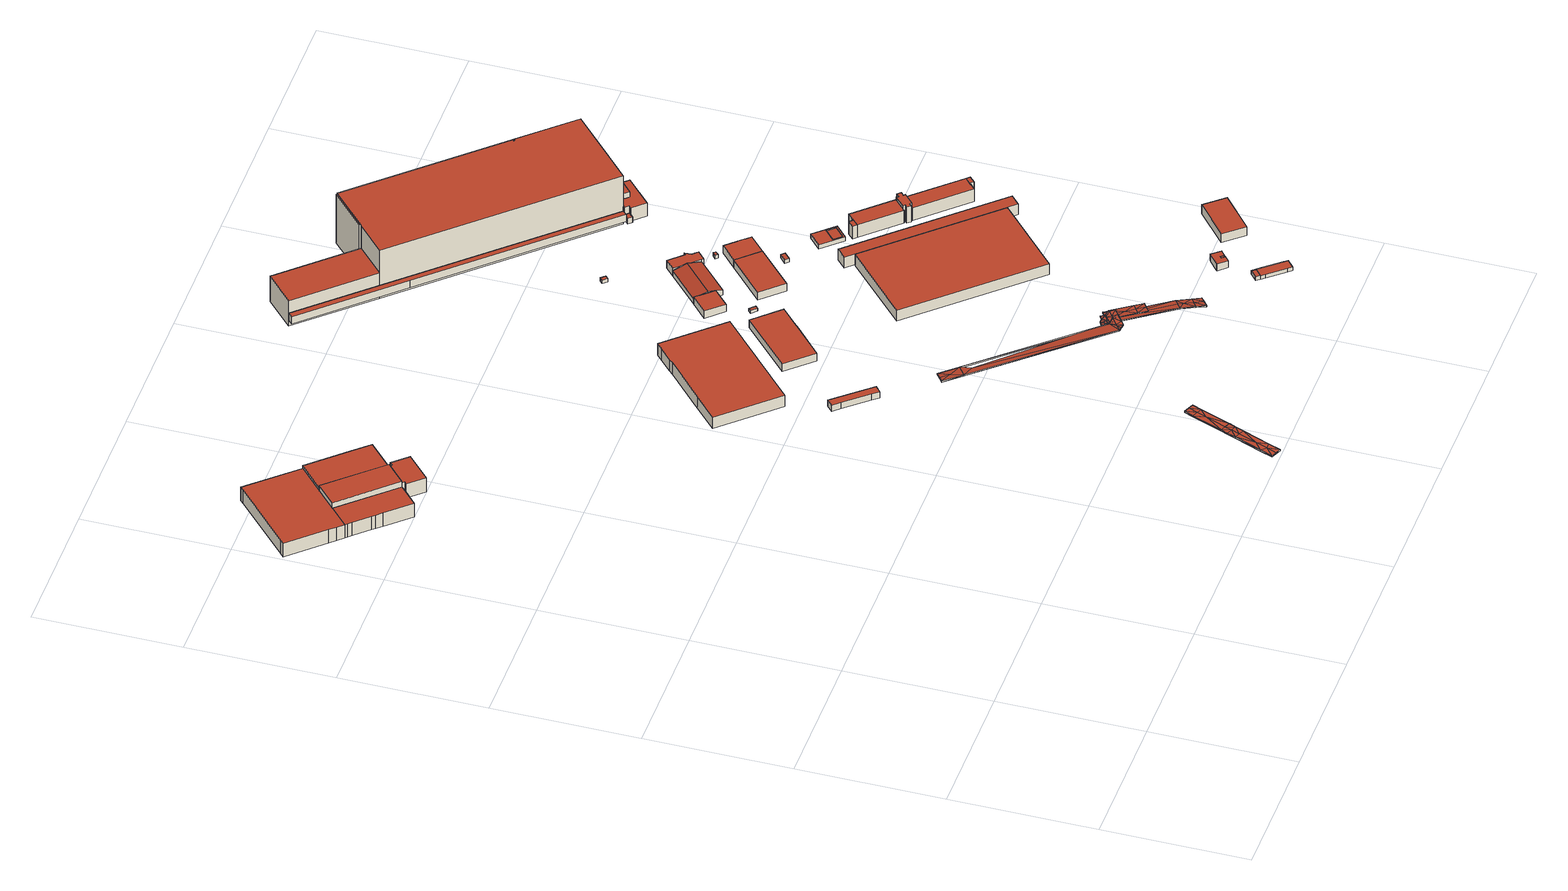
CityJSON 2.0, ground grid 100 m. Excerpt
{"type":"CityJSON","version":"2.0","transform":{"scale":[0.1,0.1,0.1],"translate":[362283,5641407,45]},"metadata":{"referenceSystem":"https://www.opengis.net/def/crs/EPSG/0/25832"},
"CityObjects":{
"building1":{"type":"Building","attributes":{"Gemeindeschluessel":"05315000","Geometrietyp2DReferenz":"3000","function":"31001_2053"},"address":[{"country":"Germany","locality":"Köln","thoroughfareNumber":"10","thoroughfareName":"August-Horch-Str."}],"children":["building1-1","building1-2","building1-3","building1-4"]},
"building1-1":{"type":"BuildingPart","attributes":{"roofType":"1000","measuredHeight":11.75,"storeysAboveGround":3},"parents":["building1"],"geometry":[{"type":"MultiSurface","lod":"2","boundaries":[[[0,1,2,3]],[[3,4,5,0]],[[6,2,1,7]],[[5,4,8,9]],[[6,7,9,8]],[[4,3,10,11]],[[2,6,11,10]],[[0,5,9,12]],[[7,1,12,9]]],"semantics":{"surfaces":[{"type":"WallSurface"},{"type":"RoofSurface"},{"type":"GroundSurface"},{"type":"ClosureSurface"}],"values":[0,1,2,0,3,0,3,0,3]}}]},
"building1-2":{"type":"BuildingPart","attributes":{"roofType":"1000","measuredHeight":10.86,"storeysAboveGround":3},"address":[{"country":"Germany","locality":"Köln","thoroughfareNumber":"10","thoroughfareName":"August-Horch-Str."}],"parents":["building1"],"geometry":[{"type":"MultiSurface","lod":"2","boundaries":[[[13,14,15,16]],[[17,18,14,13]],[[19,20,18,17]],[[21,22,20,19]],[[23,24,22,21]],[[25,26,24,23]],[[27,28,26,25]],[[27,25,23,21,19,17,13,16,9,8]],[[15,14,18,20,22,24,26,28,29,30]],[[15,30,9,16]],[[27,8,29,28]],[[6,7,30,29]],[[8,9,7,6]]],"semantics":{"surfaces":[{"type":"WallSurface"},{"type":"RoofSurface"},{"type":"GroundSurface"},{"type":"ClosureSurface"}],"values":[0,0,0,0,0,0,0,1,2,3,3,0,3]}}]},
"building1-3":{"type":"BuildingPart","attributes":{"roofType":"1000","measuredHeight":12.94,"storeysAboveGround":3},"parents":["building1"],"geometry":[{"type":"MultiSurface","lod":"2","boundaries":[[[31,32,28,33]],[[34,35,32,31]],[[10,36,35,34]],[[34,31,33,11,10]],[[28,32,35,36,29]],[[11,33,27,8]],[[28,29,8,27]],[[2,6,29,36]],[[10,11,6,2]]],"semantics":{"surfaces":[{"type":"WallSurface"},{"type":"RoofSurface"},{"type":"GroundSurface"},{"type":"ClosureSurface"}],"values":[0,0,0,1,2,0,3,0,3]}}]},
"building1-4":{"type":"BuildingPart","attributes":{"roofType":"1000","measuredHeight":10.85,"storeysAboveGround":3},"parents":["building1"],"geometry":[{"type":"MultiSurface","lod":"2","boundaries":[[[37,38,39,40]],[[41,42,38,37]],[[43,44,42,41]],[[45,46,44,43]],[[16,15,46,45]],[[47,48,49,12]],[[50,51,48,47]],[[40,39,51,50]],[[47,12,9,16,45,43,41,37,40,50]],[[38,42,44,46,15,30,49,48,51,39]],[[16,9,30,15]],[[7,1,49,30]],[[9,12,1,7]]],"semantics":{"surfaces":[{"type":"WallSurface"},{"type":"RoofSurface"},{"type":"GroundSurface"},{"type":"ClosureSurface"}],"values":[0,0,0,0,0,0,0,0,1,2,3,0,3]}}]},
"building2":{"type":"Building","attributes":{"Geometrietyp2DReferenz":"3000","Gemeindeschluessel":"05315000","function":"31001_2050","roofType":"1000","measuredHeight":11.27,"storeysAboveGround":3},"address":[{"country":"Germany","locality":"Köln","thoroughfareNumber":"10","thoroughfareName":"August-Horch-Str."}],"geometry":[{"type":"Solid","lod":"2","boundaries":[[[[52,53,54,55]],[[56,57,53,52]],[[58,59,57,56]],[[60,61,59,58]],[[62,63,61,60]],[[64,65,63,62]],[[66,67,65,64]],[[55,54,67,66]],[[64,62,60,58,56,52,55,66]],[[53,57,59,61,63,65,67,54]]]],"semantics":{"surfaces":[{"type":"WallSurface"},{"type":"RoofSurface"},{"type":"GroundSurface"}],"values":[[0,0,0,0,0,0,0,0,1,2]]}}]},
"building3":{"type":"Building","attributes":{"Geometrietyp2DReferenz":"2000","Gemeindeschluessel":"05315000","function":"53001_1800","roofType":"9999","measuredHeight":1},"geometry":[{"type":"Solid","lod":"2","boundaries":[[[[68,69,70]],[[69,71,70]],[[72,73,68]],[[73,69,68]],[[74,75,72]],[[75,73,72]],[[76,77,74]],[[77,75,74]],[[78,79,76]],[[79,77,76]],[[80,81,78]],[[81,79,78]],[[82,83,80]],[[83,81,80]],[[84,85,82]],[[85,83,82]],[[86,87,84]],[[87,85,84]],[[88,89,86]],[[89,87,86]],[[90,91,88]],[[91,89,88]],[[92,93,90]],[[93,91,90]],[[94,95,92]],[[95,93,92]],[[96,97,94]],[[97,95,94]],[[98,99,96]],[[99,97,96]],[[100,101,98]],[[101,99,98]],[[102,103,100]],[[103,101,100]],[[71,103,102]],[[70,71,102]],[[71,69,104]],[[104,69,73]],[[104,73,105]],[[105,73,75]],[[105,75,106]],[[106,75,107]],[[107,75,77]],[[107,77,79]],[[107,79,81]],[[81,83,108]],[[108,83,109]],[[109,83,85]],[[109,85,87]],[[109,87,91]],[[91,87,89]],[[101,103,104]],[[104,103,71]],[[101,104,105]],[[101,105,99]],[[99,105,106]],[[99,106,97]],[[97,106,107]],[[97,107,110]],[[110,107,81]],[[110,81,108]],[[110,108,93]],[[93,108,91]],[[91,108,109]],[[110,93,95]],[[110,95,97]],[[111,94,92]],[[111,96,94]],[[70,112,68]],[[112,72,68]],[[112,113,72]],[[113,74,72]],[[113,114,74]],[[114,115,74]],[[115,76,74]],[[115,78,76]],[[115,80,78]],[[80,116,82]],[[116,117,82]],[[117,84,82]],[[117,86,84]],[[117,90,86]],[[90,88,86]],[[100,112,102]],[[112,70,102]],[[100,113,112]],[[100,98,113]],[[98,114,113]],[[98,96,114]],[[96,115,114]],[[96,111,115]],[[111,80,115]],[[111,116,80]],[[111,92,116]],[[92,90,116]],[[90,117,116]]]],"semantics":{"surfaces":[{"type":"WallSurface"},{"type":"GroundSurface"},{"type":"RoofSurface"}],"values":[[0,0,0,0,0,0,0,0,0,0,0,0,0,0,0,0,0,0,0,0,0,0,0,0,0,0,0,0,0,0,0,0,0,0,0,0,1,1,1,1,1,1,1,1,1,1,1,1,1,1,1,1,1,1,1,1,1,1,1,1,1,1,1,1,1,1,2,2,2,2,2,2,2,2,2,2,2,2,2,2,2,2,2,2,2,2,2,2,2,2,2,2,2,2,2,2]]}}]},
"building4":{"type":"Building","attributes":{"Geometrietyp2DReferenz":"3000","Gemeindeschluessel":"05315000","function":"51009_1610","roofType":"1000","measuredHeight":4.93},"geometry":[{"type":"Solid","lod":"2","boundaries":[[[[118,119,120,121]],[[122,123,119,118]],[[124,125,123,122]],[[126,127,125,124]],[[128,129,127,126]],[[130,131,129,128]],[[121,120,131,130]],[[128,126,124,122,118,121,130]],[[119,123,125,127,129,131,120]]]],"semantics":{"surfaces":[{"type":"WallSurface"},{"type":"RoofSurface"},{"type":"GroundSurface"}],"values":[[0,0,0,0,0,0,0,1,2]]}}]},
"building5":{"type":"Building","attributes":{"Geometrietyp2DReferenz":"3000","Gemeindeschluessel":"05315000","function":"31001_2010","roofType":"1000","measuredHeight":9.19,"storeysAboveGround":1},"address":[{"country":"Germany","locality":"Köln","thoroughfareNumber":"15","thoroughfareName":"August-Horch-Str."}],"geometry":[{"type":"Solid","lod":"2","boundaries":[[[[132,133,134,135]],[[136,137,133,132]],[[138,139,137,136]],[[140,141,139,138]],[[142,143,141,140]],[[144,145,143,142]],[[146,147,145,144]],[[135,134,147,146]],[[144,142,140,138,136,132,135,146]],[[133,137,139,141,143,145,147,134]]]],"semantics":{"surfaces":[{"type":"WallSurface"},{"type":"RoofSurface"},{"type":"GroundSurface"}],"values":[[0,0,0,0,0,0,0,0,1,2]]}}]},
"building6":{"type":"Building","attributes":{"Geometrietyp2DReferenz":"2000","Gemeindeschluessel":"05315000","function":"53001_1800","roofType":"9999","measuredHeight":1},"geometry":[{"type":"MultiSurface","lod":"2","boundaries":[[[148,149,150]],[[149,151,150]],[[152,153,148]],[[153,149,148]],[[154,155,152]],[[155,153,152]],[[156,157,154]],[[157,155,154]],[[158,159,156]],[[159,157,156]],[[160,161,158]],[[161,159,158]],[[162,163,160]],[[163,161,160]],[[164,165,162]],[[165,163,162]],[[166,167,164]],[[167,165,164]],[[168,169,166]],[[169,167,166]],[[170,171,168]],[[171,169,168]],[[172,173,170]],[[173,171,170]],[[174,175,172]],[[175,173,172]],[[176,177,174]],[[177,175,174]],[[178,179,176]],[[179,177,176]],[[180,181,178]],[[181,179,178]],[[182,183,180]],[[183,181,180]],[[150,151,182]],[[151,183,182]],[[181,183,184]],[[184,183,151]],[[184,151,149]],[[184,149,153]],[[159,161,185]],[[185,161,163]],[[185,163,167]],[[167,163,165]],[[167,165,169]],[[173,175,186]],[[186,175,187]],[[187,175,177]],[[187,177,179]],[[187,179,155]],[[155,179,188]],[[188,179,181]],[[188,181,153]],[[153,181,184]],[[159,185,157]],[[157,185,189]],[[189,185,167]],[[189,167,169]],[[171,173,190]],[[169,173,171]],[[190,173,186]],[[190,186,155]],[[155,186,187]],[[190,155,157]],[[190,157,189]],[[190,189,171]],[[171,189,169]],[[180,191,182]],[[191,150,182]],[[191,148,150]],[[191,152,148]],[[158,192,160]],[[192,162,160]],[[192,166,162]],[[166,164,162]],[[166,168,164]],[[172,193,174]],[[193,194,174]],[[194,176,174]],[[194,178,176]],[[194,154,178]],[[154,195,178]],[[195,180,178]],[[195,152,180]],[[152,191,180]],[[158,156,192]],[[156,196,192]],[[196,166,192]],[[196,168,166]],[[168,170,172]],[[170,197,172]],[[197,193,172]],[[197,154,193]],[[154,194,193]],[[197,156,154]],[[197,196,156]],[[197,170,196]],[[170,168,196]]],"semantics":{"surfaces":[{"type":"WallSurface"},{"type":"GroundSurface"},{"type":"RoofSurface"}],"values":[0,0,0,0,0,0,0,0,0,0,0,0,0,0,0,0,0,0,0,0,0,0,0,0,0,0,0,0,0,0,0,0,0,0,0,0,1,1,1,1,1,1,1,1,1,1,1,1,1,1,1,1,1,1,1,1,1,1,1,1,1,1,1,1,1,1,1,2,2,2,2,2,2,2,2,2,2,2,2,2,2,2,2,2,2,2,2,2,2,2,2,2,2,2,2,2,2,2]}}]},
"building7":{"type":"Building","attributes":{"Geometrietyp2DReferenz":"3000","Gemeindeschluessel":"05315000","function":"31001_2143","roofType":"1000","measuredHeight":6.42,"storeysAboveGround":1},"address":[{"country":"Germany","locality":"Köln","thoroughfareNumber":"5","thoroughfareName":"August-Horch-Str."}],"geometry":[{"type":"Solid","lod":"2","boundaries":[[[[198,199,200,201]],[[202,203,199,198]],[[204,205,203,202]],[[206,207,205,204]],[[208,209,207,206]],[[201,200,209,208]],[[206,204,202,198,201,208]],[[199,203,205,207,209,200]]]],"semantics":{"surfaces":[{"type":"WallSurface"},{"type":"RoofSurface"},{"type":"GroundSurface"}],"values":[[0,0,0,0,0,0,1,2]]}}]},
"building8":{"type":"Building","attributes":{"Geometrietyp2DReferenz":"2000","Gemeindeschluessel":"05315000","function":"53001_1800","roofType":"9999","measuredHeight":1},"geometry":[{"type":"Solid","lod":"2","boundaries":[[[[210,211,212]],[[211,213,212]],[[214,215,210]],[[215,211,210]],[[216,217,214]],[[217,215,214]],[[218,219,216]],[[219,217,216]],[[220,221,218]],[[221,219,218]],[[222,223,220]],[[223,221,220]],[[224,225,222]],[[225,223,222]],[[226,227,224]],[[227,225,224]],[[228,229,226]],[[229,227,226]],[[230,231,228]],[[231,229,228]],[[232,233,230]],[[233,231,230]],[[234,235,232]],[[235,233,232]],[[236,237,234]],[[237,235,234]],[[238,239,236]],[[239,237,236]],[[240,241,238]],[[241,239,238]],[[212,213,240]],[[213,241,240]],[[242,223,243]],[[243,223,237]],[[237,223,244]],[[244,223,225]],[[244,225,245]],[[245,225,227]],[[245,227,246]],[[246,227,229]],[[246,229,231]],[[231,233,235]],[[237,239,243]],[[243,239,241]],[[241,213,247]],[[241,247,243]],[[243,247,242]],[[235,237,245]],[[245,237,244]],[[235,245,246]],[[235,246,231]],[[213,211,215]],[[213,215,247]],[[247,215,242]],[[242,215,219]],[[219,215,217]],[[242,219,221]],[[242,221,223]],[[212,214,210]],[[212,248,214]],[[248,249,214]],[[249,218,214]],[[218,216,214]],[[249,220,218]],[[249,222,220]],[[249,250,222]],[[250,236,222]],[[236,251,222]],[[251,224,222]],[[251,252,224]],[[252,226,224]],[[252,253,226]],[[253,228,226]],[[253,230,228]],[[230,234,232]],[[236,250,238]],[[250,240,238]],[[240,248,212]],[[240,250,248]],[[250,249,248]],[[234,252,236]],[[252,251,236]],[[234,253,252]],[[234,230,253]]]],"semantics":{"surfaces":[{"type":"WallSurface"},{"type":"GroundSurface"},{"type":"RoofSurface"}],"values":[[0,0,0,0,0,0,0,0,0,0,0,0,0,0,0,0,0,0,0,0,0,0,0,0,0,0,0,0,0,0,0,0,1,1,1,1,1,1,1,1,1,1,1,1,1,1,1,1,1,1,1,1,1,1,1,1,1,1,2,2,2,2,2,2,2,2,2,2,2,2,2,2,2,2,2,2,2,2,2,2,2,2,2,2]]}}]},
"building9":{"type":"Building","attributes":{"Geometrietyp2DReferenz":"2000","Gemeindeschluessel":"05315000","function":"53001_1800","roofType":"9999","measuredHeight":1},"geometry":[{"type":"Solid","lod":"2","boundaries":[[[[254,255,256]],[[255,257,256]],[[258,259,254]],[[259,255,254]],[[260,261,258]],[[261,259,258]],[[262,263,260]],[[263,261,260]],[[264,265,262]],[[265,263,262]],[[266,267,264]],[[267,265,264]],[[268,269,266]],[[269,267,266]],[[270,271,268]],[[271,269,268]],[[272,273,270]],[[273,271,270]],[[274,275,272]],[[275,273,272]],[[276,277,274]],[[257,277,276]],[[277,275,274]],[[256,257,276]],[[263,265,278]],[[278,265,267]],[[278,267,271]],[[271,267,269]],[[278,271,279]],[[279,271,273]],[[279,273,280]],[[280,273,281]],[[281,273,275]],[[281,275,282]],[[282,275,257]],[[257,275,277]],[[257,255,282]],[[282,255,259]],[[282,259,281]],[[281,259,261]],[[281,261,280]],[[280,261,279]],[[279,261,263]],[[279,263,278]],[[262,283,264]],[[283,266,264]],[[283,270,266]],[[270,268,266]],[[283,284,270]],[[284,272,270]],[[284,285,272]],[[285,286,272]],[[286,274,272]],[[286,287,274]],[[287,256,274]],[[256,276,274]],[[256,287,254]],[[287,258,254]],[[287,286,258]],[[286,260,258]],[[286,285,260]],[[285,284,260]],[[284,262,260]],[[284,283,262]]]],"semantics":{"surfaces":[{"type":"WallSurface"},{"type":"GroundSurface"},{"type":"RoofSurface"}],"values":[[0,0,0,0,0,0,0,0,0,0,0,0,0,0,0,0,0,0,0,0,0,0,0,0,1,1,1,1,1,1,1,1,1,1,1,1,1,1,1,1,1,1,1,1,2,2,2,2,2,2,2,2,2,2,2,2,2,2,2,2,2,2,2,2]]}}]},
"building10":{"type":"Building","attributes":{"Geometrietyp2DReferenz":"3000","Gemeindeschluessel":"05315000","function":"31001_2000","roofType":"1000","measuredHeight":2.28,"storeysAboveGround":1},"address":[{"country":"Germany","locality":"Köln","thoroughfareNumber":"7","thoroughfareName":"August-Horch-Str."}],"geometry":[{"type":"Solid","lod":"2","boundaries":[[[[288,289,290,291]],[[292,293,289,288]],[[294,295,293,292]],[[291,290,295,294]],[[292,288,291,294]],[[289,293,295,290]]]],"semantics":{"surfaces":[{"type":"WallSurface"},{"type":"RoofSurface"},{"type":"GroundSurface"}],"values":[[0,0,0,0,1,2]]}}]},
"building11":{"type":"Building","attributes":{"Gemeindeschluessel":"05315000","Geometrietyp2DReferenz":"3000","function":"31001_2120"},"address":[{"country":"Germany","locality":"Köln","thoroughfareNumber":"9","thoroughfareName":"August-Horch-Str."}],"children":["building11-1","building11-2"]},
"building11-1":{"type":"BuildingPart","attributes":{"roofType":"3100","measuredHeight":6.76,"storeysAboveGround":1},"parents":["building11"],"geometry":[{"type":"MultiSurface","lod":"2","boundaries":[[[296,297,298,299]],[[300,301,302,303]],[[304,305,301,300]],[[306,307,305,304]],[[308,309,307,306]],[[299,298,309,308]],[[296,299,308,306,304,310]],[[300,303,310,304]],[[297,311,302,301,305,307,309,298]],[[310,312,313]],[[296,313,312,311,297]],[[310,314,312]],[[312,314,303,302,311]]],"semantics":{"surfaces":[{"type":"WallSurface"},{"type":"RoofSurface"},{"type":"GroundSurface"},{"type":"ClosureSurface"}],"values":[0,0,0,0,0,0,1,1,2,0,3,0,3]}}]},
"building11-2":{"type":"BuildingPart","attributes":{"roofType":"1000","measuredHeight":5.74,"storeysAboveGround":1},"address":[{"country":"Germany","locality":"Köln","thoroughfareNumber":"9","thoroughfareName":"August-Horch-Str."}],"parents":["building11"],"geometry":[{"type":"MultiSurface","lod":"2","boundaries":[[[315,316,317,318]],[[319,320,316,315]],[[321,322,320,319]],[[315,318,321,319]],[[317,316,320,322]],[[302,311,297,317,322]],[[321,314,303]],[[318,296,313]],[[312,313,296,297,311]],[[303,314,312,311,302]]],"semantics":{"surfaces":[{"type":"WallSurface"},{"type":"RoofSurface"},{"type":"GroundSurface"},{"type":"ClosureSurface"}],"values":[0,0,0,1,2,0,0,0,3,3]}}]},
"building12":{"type":"Building","attributes":{"Geometrietyp2DReferenz":"3000","Gemeindeschluessel":"05315000","function":"31001_2000","roofType":"1000","measuredHeight":2.62,"storeysAboveGround":1},"address":[{"country":"Germany","locality":"Köln","thoroughfareNumber":"15","thoroughfareName":"August-Horch-Str."}],"geometry":[{"type":"Solid","lod":"2","boundaries":[[[[323,324,325,326]],[[327,328,324,323]],[[329,330,328,327]],[[326,325,330,329]],[[327,323,326,329]],[[324,328,330,325]]]],"semantics":{"surfaces":[{"type":"WallSurface"},{"type":"RoofSurface"},{"type":"GroundSurface"}],"values":[[0,0,0,0,1,2]]}}]},
"building13":{"type":"Building","attributes":{"Geometrietyp2DReferenz":"3000","Gemeindeschluessel":"05315000","function":"31001_2010","roofType":"1000","measuredHeight":6.14,"storeysAboveGround":1},"address":[{"country":"Germany","locality":"Köln","thoroughfareNumber":"7","thoroughfareName":"August-Horch-Str."}],"geometry":[{"type":"Solid","lod":"2","boundaries":[[[[331,332,333,334]],[[335,336,332,331]],[[337,338,336,335]],[[334,333,338,337]],[[335,331,334,337]],[[332,336,338,333]]]],"semantics":{"surfaces":[{"type":"WallSurface"},{"type":"RoofSurface"},{"type":"GroundSurface"}],"values":[[0,0,0,0,1,2]]}}]},
"building14":{"type":"Building","attributes":{"Geometrietyp2DReferenz":"3000","Gemeindeschluessel":"05315000","function":"31001_2020","roofType":"1000","measuredHeight":3.08,"storeysAboveGround":1},"address":[{"country":"Germany","locality":"Köln","thoroughfareNumber":"3","thoroughfareName":"August-Horch-Str."}],"geometry":[{"type":"Solid","lod":"2","boundaries":[[[[339,340,341,342]],[[343,344,340,339]],[[345,346,344,343]],[[347,348,346,345]],[[342,341,348,347]],[[345,343,339,342,347]],[[340,344,346,348,341]]]],"semantics":{"surfaces":[{"type":"WallSurface"},{"type":"RoofSurface"},{"type":"GroundSurface"}],"values":[[0,0,0,0,0,1,2]]}}]},
"building15":{"type":"Building","attributes":{"Geometrietyp2DReferenz":"3000","Gemeindeschluessel":"05315000","function":"51009_1610","roofType":"1000","measuredHeight":5.72},"geometry":[{"type":"Solid","lod":"2","boundaries":[[[[349,350,351,352]],[[353,354,350,349]],[[355,356,354,353]],[[357,358,356,355]],[[359,360,358,357]],[[352,351,360,359]],[[357,355,353,349,352,359]],[[350,354,356,358,360,351]]]],"semantics":{"surfaces":[{"type":"WallSurface"},{"type":"RoofSurface"},{"type":"GroundSurface"}],"values":[[0,0,0,0,0,0,1,2]]}}]},
"building16":{"type":"Building","attributes":{"Geometrietyp2DReferenz":"3000","Gemeindeschluessel":"05315000","function":"51009_1610","roofType":"1000","measuredHeight":3.1},"geometry":[{"type":"Solid","lod":"2","boundaries":[[[[361,362,363,364]],[[343,344,362,361]],[[339,340,344,343]],[[364,363,340,339]],[[343,361,364,339]],[[362,344,340,363]]]],"semantics":{"surfaces":[{"type":"WallSurface"},{"type":"RoofSurface"},{"type":"GroundSurface"}],"values":[[0,0,0,0,1,2]]}}]},
"building17":{"type":"Building","attributes":{"Geometrietyp2DReferenz":"3000","Gemeindeschluessel":"05315000","function":"31001_2621","roofType":"1000","measuredHeight":2.93,"storeysAboveGround":1},"address":[{"country":"Germany","locality":"Köln","thoroughfareNumber":"3","thoroughfareName":"August-Horch-Str."}],"geometry":[{"type":"Solid","lod":"2","boundaries":[[[[365,362,344,366]],[[367,368,362,365]],[[369,370,368,367]],[[371,372,370,369]],[[373,374,372,371]],[[375,376,374,373]],[[377,378,376,375]],[[379,346,378,377]],[[366,344,346,379]],[[377,375,373,371,369,367,365,366,379]],[[362,368,370,372,374,376,378,346,344]]]],"semantics":{"surfaces":[{"type":"WallSurface"},{"type":"RoofSurface"},{"type":"GroundSurface"}],"values":[[0,0,0,0,0,0,0,0,0,1,2]]}}]},
"building18":{"type":"Building","attributes":{"Geometrietyp2DReferenz":"3000","Gemeindeschluessel":"05315000","function":"31001_2020","roofType":"1000","measuredHeight":6.13,"storeysAboveGround":2},"address":[{"country":"Germany","locality":"Köln","thoroughfareNumber":"9","thoroughfareName":"August-Horch-Str."}],"geometry":[{"type":"Solid","lod":"2","boundaries":[[[[380,381,382,383]],[[384,385,381,380]],[[386,387,385,384]],[[388,389,387,386]],[[390,391,389,388]],[[392,393,391,390]],[[394,395,393,392]],[[396,397,395,394]],[[398,399,397,396]],[[400,401,399,398]],[[402,403,401,400]],[[383,382,403,402]],[[400,398,396,394,392,390,388,386,384,380,383,402]],[[381,385,387,389,391,393,395,397,399,401,403,382]]]],"semantics":{"surfaces":[{"type":"WallSurface"},{"type":"RoofSurface"},{"type":"GroundSurface"}],"values":[[0,0,0,0,0,0,0,0,0,0,0,0,1,2]]}}]},
"building19":{"type":"Building","attributes":{"Geometrietyp2DReferenz":"3000","Gemeindeschluessel":"05315000","function":"51009_1610","roofType":"1000","measuredHeight":5.31},"geometry":[{"type":"Solid","lod":"2","boundaries":[[[[404,405,406,407]],[[408,409,405,404]],[[410,411,409,408]],[[412,413,411,410]],[[414,415,416,417]],[[418,419,415,414]],[[420,421,419,418]],[[417,416,421,420]],[[422,423,413,412]],[[424,425,423,422]],[[407,406,425,424]],[[422,412,417,420,418,414,417,412,410,408,404,407,424]],[[405,409,411,413,416,415,419,421,416,413,423,425,406]]]],"semantics":{"surfaces":[{"type":"WallSurface"},{"type":"RoofSurface"},{"type":"GroundSurface"}],"values":[[0,0,0,0,0,0,0,0,0,0,0,1,2]]}}]},
"building20":{"type":"Building","attributes":{"Gemeindeschluessel":"05315000","Geometrietyp2DReferenz":"3000","function":"31001_2143"},"address":[{"country":"Germany","locality":"Köln","thoroughfareNumber":"5","thoroughfareName":"August-Horch-Str."}],"children":["building20-1","building20-2"]},
"building20-1":{"type":"BuildingPart","attributes":{"roofType":"1000","measuredHeight":8.58,"storeysAboveGround":2},"parents":["building20"],"geometry":[{"type":"Solid","lod":"2","boundaries":[[[[426,427,428,429]],[[430,431,427,426]],[[432,433,431,430]],[[434,435,433,432]],[[436,437,435,434]],[[432,430,426,429,436,434]],[[428,427,431,433,435,437]],[[429,428,437,436]]]],"semantics":{"surfaces":[{"type":"WallSurface"},{"type":"RoofSurface"},{"type":"GroundSurface"},{"type":"ClosureSurface"}],"values":[[0,0,0,0,0,1,2,3]]}}]},
"building20-2":{"type":"BuildingPart","attributes":{"roofType":"1000","measuredHeight":8.65,"storeysAboveGround":2},"address":[{"country":"Germany","locality":"Köln","thoroughfareNumber":"5","thoroughfareName":"August-Horch-Str."}],"parents":["building20"],"geometry":[{"type":"MultiSurface","lod":"2","boundaries":[[[438,439,440,441]],[[442,443,439,438]],[[444,445,443,442]],[[446,447,445,444]],[[429,448,447,446]],[[449,450,451,436]],[[441,440,450,449]],[[436,429,446,444,442,438,441,449]],[[439,443,445,447,448,451,450,440]],[[428,437,451,448]],[[429,436,437,428]]],"semantics":{"surfaces":[{"type":"WallSurface"},{"type":"RoofSurface"},{"type":"GroundSurface"},{"type":"ClosureSurface"}],"values":[0,0,0,0,0,0,0,1,2,0,3]}}]},
"building21":{"type":"Building","attributes":{"Geometrietyp2DReferenz":"3000","Gemeindeschluessel":"05315000","function":"31001_2523","roofType":"1000","measuredHeight":2.66},"address":[{"country":"Germany","locality":"Köln","thoroughfareNumber":"5","thoroughfareName":"August-Horch-Str."}],"geometry":[{"type":"Solid","lod":"2","boundaries":[[[[452,453,454,455]],[[456,457,453,452]],[[458,459,457,456]],[[455,454,459,458]],[[456,452,455,458]],[[453,457,459,454]]]],"semantics":{"surfaces":[{"type":"WallSurface"},{"type":"RoofSurface"},{"type":"GroundSurface"}],"values":[[0,0,0,0,1,2]]}}]},
"building22":{"type":"Building","attributes":{"Geometrietyp2DReferenz":"3000","Gemeindeschluessel":"05315000","function":"31001_2000","roofType":"1000","measuredHeight":5.32,"storeysAboveGround":1},"address":[{"country":"Germany","locality":"Köln","thoroughfareNumber":"3","thoroughfareName":"August-Horch-Str."}],"geometry":[{"type":"Solid","lod":"2","boundaries":[[[[417,460,461,414]],[[420,462,460,417]],[[418,463,462,420]],[[414,461,463,418]],[[420,417,414,418]],[[460,462,463,461]]]],"semantics":{"surfaces":[{"type":"WallSurface"},{"type":"RoofSurface"},{"type":"GroundSurface"}],"values":[[0,0,0,0,1,2]]}}]},
"building23":{"type":"Building","attributes":{"Geometrietyp2DReferenz":"3000","Gemeindeschluessel":"05315000","function":"31001_2000","roofType":"1000","measuredHeight":2.92,"storeysAboveGround":1},"address":[{"country":"Germany","locality":"Köln","thoroughfareNumber":"7","thoroughfareName":"August-Horch-Str."}],"geometry":[{"type":"Solid","lod":"2","boundaries":[[[[464,465,466,467]],[[468,469,465,464]],[[470,471,469,468]],[[467,466,471,470]],[[468,464,467,470]],[[465,469,471,466]]]],"semantics":{"surfaces":[{"type":"WallSurface"},{"type":"RoofSurface"},{"type":"GroundSurface"}],"values":[[0,0,0,0,1,2]]}}]},
"building24":{"type":"Building","attributes":{"Gemeindeschluessel":"05315000","Geometrietyp2DReferenz":"3000","function":"31001_2010"},"address":[{"country":"Germany","locality":"Köln","thoroughfareNumber":"7","thoroughfareName":"August-Horch-Str."}],"children":["building24-1","building24-2"]},
"building24-1":{"type":"BuildingPart","attributes":{"roofType":"1000","measuredHeight":6.15,"storeysAboveGround":2},"parents":["building24"],"geometry":[{"type":"MultiSurface","lod":"2","boundaries":[[[472,473,333,334]],[[474,475,473,472]],[[476,477,478,479]],[[331,332,477,476]],[[334,333,332,331]],[[476,479,474,472,334,331]],[[473,475,478,477,332,333]],[[474,479,480,481]],[[481,480,478,475]]],"semantics":{"surfaces":[{"type":"WallSurface"},{"type":"RoofSurface"},{"type":"GroundSurface"},{"type":"ClosureSurface"}],"values":[0,0,0,0,0,1,2,0,3]}}]},
"building24-2":{"type":"BuildingPart","attributes":{"roofType":"9999","measuredHeight":4.36,"storeysAboveGround":2},"address":[{"country":"Germany","locality":"Köln","thoroughfareNumber":"7","thoroughfareName":"August-Horch-Str."}],"parents":["building24"],"geometry":[{"type":"Solid","lod":"2","boundaries":[[[[480,482,483,481]],[[482,484,485,483]],[[480,478,484,482]],[[483,485,475,481]],[[480,481,475,478]],[[484,478,475,485]]]],"semantics":{"surfaces":[{"type":"RoofSurface"},{"type":"WallSurface"},{"type":"GroundSurface"}],"values":[[0,1,1,1,1,2]]}}]},
"building25":{"type":"Building","attributes":{"Geometrietyp2DReferenz":"3000","Gemeindeschluessel":"05315000","function":"51009_1610","roofType":"1000","measuredHeight":3.24},"geometry":[{"type":"Solid","lod":"2","boundaries":[[[[486,487,488,489]],[[490,491,487,486]],[[492,493,494,495]],[[496,497,493,492]],[[498,499,497,496]],[[495,494,499,498]],[[500,501,491,490]],[[489,488,501,500]],[[490,495,498,496,492,495,490,486,489,500]],[[487,491,494,493,497,499,494,491,501,488]]]],"semantics":{"surfaces":[{"type":"WallSurface"},{"type":"RoofSurface"},{"type":"GroundSurface"}],"values":[[0,0,0,0,0,0,0,0,1,2]]}}]},
"building26":{"type":"Building","attributes":{"Gemeindeschluessel":"05315000","Geometrietyp2DReferenz":"3000","function":"31001_2143"},"address":[{"country":"Germany","locality":"Köln","thoroughfareNumber":"8","thoroughfareName":"August-Horch-Str."}],"children":["building26-1","building26-2","building26-3","building26-4"]},
"building26-1":{"type":"BuildingPart","attributes":{"roofType":"1000","measuredHeight":39.05,"storeysAboveGround":2},"parents":["building26"],"geometry":[{"type":"MultiSurface","lod":"2","boundaries":[[[502,503,504,505]],[[506,507,503,502]],[[508,509,510,511]],[[512,513,514,515]],[[516,517,513,512]],[[518,519,517,516]],[[520,521,519,518]],[[522,523,521,520]],[[524,525,526,527]],[[505,504,525,524]],[[527,522,520,518,516,512,515,508,511,506,502,505,524]],[[503,507,510,509,514,513,517,519,521,523,526,525,504]],[[506,511,528,529]],[[510,507,529,528]],[[508,515,530,531]],[[514,509,531,530]],[[522,527,532,533]],[[526,523,533,532]]],"semantics":{"surfaces":[{"type":"WallSurface"},{"type":"RoofSurface"},{"type":"GroundSurface"},{"type":"ClosureSurface"}],"values":[0,0,0,0,0,0,0,0,0,0,1,2,0,3,0,3,0,3]}}]},
"building26-2":{"type":"BuildingPart","attributes":{"roofType":"1000","measuredHeight":20.55,"storeysAboveGround":2},"parents":["building26"],"geometry":[{"type":"Solid","lod":"2","boundaries":[[[[534,535,536,537]],[[528,510,535,534]],[[537,536,507,529]],[[528,534,537,529]],[[535,510,507,536]],[[528,529,507,510]]]],"semantics":{"surfaces":[{"type":"WallSurface"},{"type":"RoofSurface"},{"type":"GroundSurface"},{"type":"ClosureSurface"}],"values":[[0,0,0,1,2,3]]}}]},
"building26-3":{"type":"BuildingPart","attributes":{"roofType":"1000","measuredHeight":16.73,"storeysAboveGround":2},"parents":["building26"],"geometry":[{"type":"Solid","lod":"2","boundaries":[[[[538,539,523,533]],[[540,541,539,538]],[[532,526,541,540]],[[540,538,533,532]],[[539,541,526,523]],[[532,533,523,526]]]],"semantics":{"surfaces":[{"type":"WallSurface"},{"type":"RoofSurface"},{"type":"GroundSurface"},{"type":"ClosureSurface"}],"values":[[0,0,0,1,2,3]]}}]},
"building26-4":{"type":"BuildingPart","attributes":{"roofType":"2100","measuredHeight":39.22,"storeysAboveGround":2},"parents":["building26"],"geometry":[{"type":"Solid","lod":"2","boundaries":[[[[542,543,509,531]],[[544,545,543,542]],[[530,514,545,544]],[[544,542,531,530]],[[543,545,514,509]],[[530,531,509,514]]]],"semantics":{"surfaces":[{"type":"WallSurface"},{"type":"RoofSurface"},{"type":"GroundSurface"},{"type":"ClosureSurface"}],"values":[[0,0,0,1,2,3]]}}]},
"building27":{"type":"Building","attributes":{"Geometrietyp2DReferenz":"3000","Gemeindeschluessel":"05315000","function":"31001_2000","roofType":"1000","measuredHeight":3.22,"storeysAboveGround":1},"address":[{"country":"Germany","locality":"Köln","thoroughfareNumber":"5","thoroughfareName":"August-Horch-Str."}],"geometry":[{"type":"Solid","lod":"2","boundaries":[[[[492,493,497,496]],[[495,494,493,492]],[[498,499,494,495]],[[496,497,499,498]],[[495,492,496,498]],[[493,494,499,497]]]],"semantics":{"surfaces":[{"type":"WallSurface"},{"type":"RoofSurface"},{"type":"GroundSurface"}],"values":[[0,0,0,0,1,2]]}}]},
"building28":{"type":"Building","attributes":{"Geometrietyp2DReferenz":"3000","Gemeindeschluessel":"05315000","function":"31001_2621","roofType":"1000","measuredHeight":7.13,"storeysAboveGround":1},"address":[{"country":"Germany","locality":"Köln","thoroughfareNumber":"3","thoroughfareName":"August-Horch-Str."}],"geometry":[{"type":"Solid","lod":"2","boundaries":[[[[546,547,548,549]],[[550,551,547,546]],[[552,553,551,550]],[[549,548,553,552]],[[550,546,549,552]],[[547,551,553,548]]]],"semantics":{"surfaces":[{"type":"WallSurface"},{"type":"RoofSurface"},{"type":"GroundSurface"}],"values":[[0,0,0,0,1,2]]}}]},
"building29":{"type":"Building","attributes":{"Geometrietyp2DReferenz":"3000","Gemeindeschluessel":"05315000","function":"51009_1610","roofType":"1000","measuredHeight":4.45},"geometry":[{"type":"Solid","lod":"2","boundaries":[[[[554,555,556,557]],[[558,559,555,554]],[[560,561,559,558]],[[562,563,561,560]],[[564,565,563,562]],[[557,556,565,564]],[[562,560,558,554,557,564]],[[555,559,561,563,565,556]]]],"semantics":{"surfaces":[{"type":"WallSurface"},{"type":"RoofSurface"},{"type":"GroundSurface"}],"values":[[0,0,0,0,0,0,1,2]]}}]},
"building30":{"type":"Building","attributes":{"Gemeindeschluessel":"05315000","Geometrietyp2DReferenz":"3000","function":"31001_2010"},"address":[{"country":"Germany","locality":"Köln","thoroughfareNumber":"5","thoroughfareName":"August-Horch-Str."}],"children":["building30-1","building30-2","building30-3","building30-4","building30-5"]},
"building30-1":{"type":"BuildingPart","attributes":{"roofType":"1000","measuredHeight":10.23,"storeysAboveGround":3},"parents":["building30"],"geometry":[{"type":"Solid","lod":"2","boundaries":[[[[566,567,568,569]],[[570,571,572,573]],[[574,575,571,570]],[[576,577,578,579]],[[580,581,577,576]],[[582,583,581,580]],[[569,568,583,582]],[[580,576,579,574,570,573,584,566,569,582]],[[567,585,572,571,575,578,577,581,583,568]],[[566,584,585,567]],[[584,573,572,585]],[[579,578,575,574]]]],"semantics":{"surfaces":[{"type":"WallSurface"},{"type":"RoofSurface"},{"type":"GroundSurface"},{"type":"ClosureSurface"}],"values":[[0,0,0,0,0,0,0,1,2,3,3,3]]}}]},
"building30-2":{"type":"BuildingPart","attributes":{"roofType":"1000","measuredHeight":10.22,"storeysAboveGround":3},"parents":["building30"],"geometry":[{"type":"Solid","lod":"2","boundaries":[[[[586,587,588,589]],[[590,591,587,586]],[[589,588,592,593]],[[590,586,589,593]],[[587,591,592,588]],[[592,591,590,593]]]],"semantics":{"surfaces":[{"type":"WallSurface"},{"type":"RoofSurface"},{"type":"GroundSurface"},{"type":"ClosureSurface"}],"values":[[0,0,0,1,2,3]]}}]},
"building30-3":{"type":"BuildingPart","attributes":{"roofType":"1000","measuredHeight":10.21,"storeysAboveGround":3},"parents":["building30"],"geometry":[{"type":"Solid","lod":"2","boundaries":[[[[594,595,591,590]],[[596,597,595,594]],[[598,599,597,596]],[[600,601,599,598]],[[602,603,601,600]],[[604,605,606,607]],[[593,592,605,604]],[[607,602,600,598,596,594,590,593,604]],[[591,595,597,599,601,603,606,605,592]],[[593,590,591,592]],[[602,607,606,603]]]],"semantics":{"surfaces":[{"type":"WallSurface"},{"type":"RoofSurface"},{"type":"GroundSurface"},{"type":"ClosureSurface"}],"values":[[0,0,0,0,0,0,0,1,2,3,3]]}}]},
"building30-4":{"type":"BuildingPart","attributes":{"roofType":"1000","measuredHeight":12.99,"storeysAboveGround":3},"parents":["building30"],"geometry":[{"type":"MultiSurface","lod":"2","boundaries":[[[608,609,603,610]],[[611,612,609,608]],[[613,614,612,611]],[[615,616,614,613]],[[617,572,616,615]],[[618,619,567,620]],[[621,622,619,618]],[[623,624,622,621]],[[625,626,624,623]],[[627,606,626,625]],[[623,621,618,620,628,617,615,613,611,608,610,627,625]],[[603,609,612,614,616,572,585,567,619,622,624,626,606]],[[627,610,602,607]],[[603,606,607,602]],[[617,628,584,573]],[[585,572,573,584]],[[628,620,566,584]],[[567,585,584,566]]],"semantics":{"surfaces":[{"type":"WallSurface"},{"type":"RoofSurface"},{"type":"GroundSurface"},{"type":"ClosureSurface"}],"values":[0,0,0,0,0,0,0,0,0,0,1,2,0,3,0,3,0,3]}}]},
"building30-5":{"type":"BuildingPart","attributes":{"roofType":"1000","measuredHeight":10.23,"storeysAboveGround":3},"parents":["building30"],"geometry":[{"type":"Solid","lod":"2","boundaries":[[[[629,630,575,574]],[[631,632,630,629]],[[579,578,632,631]],[[629,574,579,631]],[[575,630,632,578]],[[574,575,578,579]]]],"semantics":{"surfaces":[{"type":"WallSurface"},{"type":"RoofSurface"},{"type":"GroundSurface"},{"type":"ClosureSurface"}],"values":[[0,0,0,1,2,3]]}}]},
"building31":{"type":"Building","attributes":{"Gemeindeschluessel":"05315000","Geometrietyp2DReferenz":"3000","function":"31001_2020"},"address":[{"country":"Germany","locality":"Köln","thoroughfareNumber":"8","thoroughfareName":"August-Horch-Str."}],"children":["building31-1","building31-2"]},
"building31-1":{"type":"BuildingPart","attributes":{"roofType":"1000","measuredHeight":13.96,"storeysAboveGround":3},"parents":["building31"],"geometry":[{"type":"MultiSurface","lod":"2","boundaries":[[[633,634,635,636]],[[637,638,634,633]],[[639,640,638,637]],[[641,642,640,639]],[[641,639,637,633,636,643]],[[634,638,640,642,644,635]],[[641,643,645,646]],[[644,642,646,645]],[[643,636,647,645]],[[635,644,645,647]]],"semantics":{"surfaces":[{"type":"WallSurface"},{"type":"RoofSurface"},{"type":"GroundSurface"},{"type":"ClosureSurface"}],"values":[0,0,0,0,1,2,0,3,0,3]}}]},
"building31-2":{"type":"BuildingPart","attributes":{"roofType":"1000","measuredHeight":10.46,"storeysAboveGround":3},"address":[{"country":"Germany","locality":"Köln","thoroughfareNumber":"8","thoroughfareName":"August-Horch-Str."}],"parents":["building31"],"geometry":[{"type":"MultiSurface","lod":"2","boundaries":[[[648,649,650,651]],[[652,653,649,648]],[[647,654,653,652]],[[655,656,657,646]],[[658,659,656,655]],[[660,661,659,658]],[[662,663,661,660]],[[664,665,663,662]],[[666,667,665,664]],[[651,650,667,666]],[[664,662,660,658,655,646,645,647,652,648,651,666]],[[649,653,654,668,657,656,659,661,663,665,667,650]],[[635,644,668,654]],[[647,645,644,635]],[[644,642,657,668]],[[645,646,642,644]]],"semantics":{"surfaces":[{"type":"WallSurface"},{"type":"RoofSurface"},{"type":"GroundSurface"},{"type":"ClosureSurface"}],"values":[0,0,0,0,0,0,0,0,0,0,1,2,0,3,0,3]}}]},
"building32":{"type":"Building","attributes":{"Geometrietyp2DReferenz":"3000","Gemeindeschluessel":"05315000","function":"51009_1610","roofType":"1000","measuredHeight":5.6},"geometry":[{"type":"Solid","lod":"2","boundaries":[[[[669,670,671,672]],[[673,674,670,669]],[[675,676,674,673]],[[672,671,676,675]],[[673,669,672,675]],[[670,674,676,671]]]],"semantics":{"surfaces":[{"type":"WallSurface"},{"type":"RoofSurface"},{"type":"GroundSurface"}],"values":[[0,0,0,0,1,2]]}}]}
},
"vertices":[
[758,5119,179],[758,5119,61],[895,5245,61],[895,5245,179],[567,5599,179],[430,5473,179],[567,5599,61],[430,5473,61],[567,5599,136],[430,5473,136],[895,5245,157],[567,5599,157],[758,5119,136],
[258,5391,136],[258,5391,28],[297,5350,28],[297,5350,136],[221,5432,136],[221,5432,28],[7,5663,136],[7,5663,28],[33,5687,136],[33,5687,28],[432,6056,136],[432,6056,28],[456,6079,136],[456,6079,28],[746,5765,136],[746,5765,28],[567,5599,28],[430,5473,28],
[971,5523,157],[971,5523,28],[746,5765,157],[1074,5411,157],[1074,5411,28],[895,5245,28],
[443,5192,136],[443,5192,28],[475,5157,28],[475,5157,136],[425,5212,136],[425,5212,28],[333,5311,136],[333,5311,28],[312,5334,136],[312,5334,28],[719,5082,136],[719,5082,28],[758,5119,28],[625,4995,136],[625,4995,28],
[758,5119,166],[758,5119,53],[773,5103,53],[773,5103,166],[895,5245,166],[895,5245,53],[909,5229,166],[909,5229,53],[927,5246,166],[927,5246,53],[1021,5144,166],[1021,5144,53],[851,4986,166],[851,4986,53],[757,5088,166],[757,5088,53],
[2739,30,70],[2739,30,60],[2776,15,70],[2776,15,60],[2771,114,71],[2771,114,61],[2842,302,73],[2842,302,63],[2864,359,73],[2864,359,63],[2864,360,73],[2864,360,63],[2884,408,73],[2884,408,63],[2964,616,73],[2964,616,63],[2990,682,73],[2990,682,63],[3027,667,73],[3027,667,63],[3064,653,73],[3064,653,63],[3039,588,73],[3039,588,63],[2958,379,73],[2958,379,63],[2958,378,73],[2958,378,63],[2938,330,73],[2938,330,63],[2917,273,73],[2917,273,63],[2845,85,71],[2845,85,61],[2813,1,70],[2813,1,60],[2801,81,61],[2833,165,62],[2879,288,63],[2901,345,63],[2976,537,63],[3002,602,63],[2921,393,63],[2921,393,73],[2801,81,71],[2833,165,72],[2879,288,73],[2901,345,73],[2976,537,73],[3002,602,73],
[2495,2702,116],[2495,2702,67],[2382,2832,67],[2382,2832,116],[2599,2582,116],[2599,2582,67],[2555,2544,116],[2555,2544,67],[2518,2587,116],[2518,2587,67],[2382,2744,116],[2382,2744,67],[2339,2793,116],[2339,2793,67],
[2407,3857,143],[2407,3857,51],[2142,3612,51],[2142,3612,143],[2433,3882,143],[2433,3882,51],[2518,3961,143],[2518,3961,51],[2563,4002,143],[2563,4002,51],[2903,3635,143],[2903,3635,51],[2316,3092,143],[2316,3092,51],[1976,3458,143],[1976,3458,51],
[2887,2271,69],[2887,2271,59],[2855,2246,69],[2855,2246,59],[2979,2153,77],[2979,2153,67],[3601,1365,131],[3601,1365,121],[3657,1406,131],[3657,1406,121],[3692,1433,130],[3692,1433,120],[3697,1437,130],[3697,1437,120],[3721,1404,130],[3721,1404,120],[3744,1372,130],[3744,1372,120],[3740,1369,130],[3740,1369,120],[3703,1341,131],[3703,1341,121],[3702,1340,131],[3702,1340,121],[3646,1299,131],[3646,1299,121],[3616,1278,131],[3616,1278,121],[3588,1282,131],[3588,1282,121],[3561,1286,131],[3561,1286,121],[2916,2104,77],[2916,2104,67],[2824,2222,69],[2824,2222,59],[2898,2191,63],[3716,1401,120],[3608,1321,121],[3593,1310,121],[2991,2074,71],[3679,1373,121],[3665,1363,121],[2898,2191,73],[3716,1401,130],[3608,1321,131],[3593,1310,131],[2991,2074,81],[3679,1373,131],[3665,1363,131],
[3144,3356,120],[3144,3356,56],[2981,3532,56],[2981,3532,120],[3036,3256,120],[3036,3256,56],[2989,3212,120],[2989,3212,56],[2793,3031,120],[2793,3031,56],[2630,3208,120],[2630,3208,56],
[3572,1405,133],[3572,1405,123],[3595,1373,133],[3595,1373,123],[3589,1417,133],[3589,1417,123],[3600,1426,133],[3600,1426,123],[3618,1423,133],[3618,1423,123],[3628,1422,133],[3628,1422,123],[3697,1412,131],[3697,1412,121],[3725,1408,131],[3725,1408,121],[3826,1277,123],[3826,1277,113],[3869,1221,119],[3869,1221,109],[3837,1197,119],[3837,1197,109],[3805,1173,119],[3805,1173,109],[3762,1228,123],[3762,1228,113],[3661,1359,131],[3661,1359,121],[3592,1369,133],[3592,1369,123],[3596,1372,133],[3596,1372,123],[3624,1393,123],[3645,1366,121],[3714,1356,119],[3751,1308,116],[3794,1252,113],[3612,1385,123],[3612,1385,133],[3624,1393,133],[3645,1366,131],[3714,1356,129],[3751,1308,126],[3794,1252,123],
[4017,858,73],[4017,858,63],[4049,883,73],[4049,883,63],[3974,912,86],[3974,912,76],[3906,997,107],[3906,997,97],[3633,1338,130],[3633,1338,120],[3590,1392,134],[3590,1392,124],[3621,1417,134],[3621,1417,124],[3652,1442,134],[3652,1442,124],[3696,1388,130],[3696,1388,120],[3969,1047,107],[3969,1047,97],[4037,962,86],[4037,962,76],[4080,908,73],[4080,908,63],[3665,1363,120],[3708,1308,116],[3938,1022,97],[3963,991,89],[4006,937,76],[3665,1363,130],[3708,1308,126],[3938,1022,107],[3963,991,99],[4006,937,86],
[3161,3545,84],[3161,3545,61],[3127,3581,61],[3127,3581,84],[3144,3529,84],[3144,3529,61],[3111,3565,84],[3111,3565,61],
[3194,3819,117],[3194,3819,62],[3227,3783,62],[3227,3783,105],[3316,4137,105],[3316,4137,62],[3091,3930,62],[3091,3930,105],[3384,4064,129],[3384,4064,62],[3452,3990,105],[3452,3990,62],[3451,3989,105],[3451,3989,62],[3159,3856,129],[3159,3856,62],[3159,3856,119],[3189,3824,119],[3129,3889,119],
[3081,3715,119],[3081,3715,61],[3194,3819,61],[3194,3819,119],[2979,3826,119],[2979,3826,61],[3091,3930,119],[3091,3930,61],
[3167,4531,82],[3167,4531,55],[3140,4559,55],[3140,4559,82],[3146,4511,82],[3146,4511,55],[3119,4539,82],[3119,4539,55],
[3645,3653,122],[3645,3653,60],[3509,3799,60],[3509,3799,122],[3387,3414,122],[3387,3414,60],[3251,3560,122],[3251,3560,60],
[4406,684,90],[4406,684,59],[4368,652,59],[4368,652,90],[4427,659,90],[4427,659,59],[4378,617,90],[4378,617,59],[4357,642,90],[4357,642,59],
[3771,4604,112],[3771,4604,55],[2196,6307,55],[2196,6307,112],[3772,4604,112],[3772,4604,55],[3743,4577,112],[3743,4577,55],[2725,5676,112],[2725,5676,55],[2167,6279,112],[2167,6279,55],
[4431,662,90],[4431,662,59],[4410,687,59],[4410,687,90],
[4431,662,88],[4427,659,88],[4455,634,88],[4455,634,59],[4552,519,88],[4552,519,59],[4572,496,88],[4572,496,59],[4519,450,88],[4519,450,59],[4499,474,88],[4499,474,59],[4401,589,88],[4401,589,59],[4378,617,88],
[3466,4103,123],[3466,4103,61],[3379,4197,61],[3379,4197,123],[3479,4115,123],[3479,4115,61],[3483,4065,123],[3483,4065,61],[3497,4050,123],[3497,4050,61],[3498,4052,123],[3498,4052,61],[3517,4031,123],[3517,4031,61],[3461,3979,123],[3461,3979,61],[3451,3989,123],[3451,3989,61],[3452,3990,123],[3452,3990,61],[3316,4137,123],[3316,4137,61],[3316,4138,123],[3316,4138,61],
[4458,966,109],[4458,966,55],[4390,909,55],[4390,909,109],[4464,972,109],[4464,972,55],[4514,913,109],[4514,913,55],[4511,911,109],[4511,911,55],[4461,906,109],[4461,906,55],[4477,887,55],[4477,887,109],[4449,896,109],[4449,896,55],[4465,877,109],[4465,877,55],[4432,843,109],[4432,843,55],[4382,902,109],[4382,902,55],
[3713,3138,142],[3713,3138,56],[3765,3083,56],[3765,3083,142],[3779,3199,142],[3779,3199,56],[4600,2313,142],[4600,2313,56],[4534,2253,142],[4534,2253,56],[4482,2309,142],[4482,2309,56],
[4034,1893,142],[4034,1893,55],[4478,2303,55],[4478,2303,142],[3316,2669,142],[3316,2669,55],[3760,3080,142],[3760,3080,55],[3761,3079,142],[3761,3079,55],[3765,3083,55],[4477,2304,142],[4477,2304,55],[4482,2309,55],
[3708,3524,87],[3708,3524,60],[3687,3546,60],[3687,3546,87],[3663,3482,87],[3663,3482,60],[3642,3505,87],[3642,3505,60],
[4477,887,56],[4461,906,56],[4465,877,56],[4449,896,56],
[3589,3940,89],[3589,3940,60],[3576,3953,60],[3576,3953,89],[3566,3919,89],[3566,3919,60],[3553,3933,89],[3553,3933,60],
[3622,3904,122],[3622,3904,60],[3691,3829,122],[3691,3829,60],[3758,3757,122],[3758,3757,60],[3723,3794,60],[3723,3794,122],[3723,3794,104],[3691,3829,104],
[3738,3808,104],[3706,3843,104],[3738,3808,60],[3706,3843,60],
[4052,3289,92],[4052,3289,60],[3928,3425,60],[3928,3425,92],[3964,3208,92],[3964,3208,60],[4034,3290,92],[4034,3290,60],[3964,3226,60],[3964,3226,92],[3987,3341,92],[3987,3341,60],[3917,3278,92],[3917,3278,60],[3839,3344,92],[3839,3344,60],
[3771,4604,397],[3771,4604,6],[3818,4647,6],[3818,4647,397],[2625,5843,397],[2625,5843,6],[2829,6032,397],[2829,6032,6],[2822,6026,6],[2822,6026,397],[3079,6263,397],[3079,6263,6],[3070,6255,6],[3070,6255,397],[3905,5370,397],[3905,5370,6],[3896,5362,397],[3896,5362,6],[3902,5356,397],[3902,5356,6],[3911,5364,397],[3911,5364,6],[3928,4749,397],[3928,4749,6],[4225,5024,6],[4225,5024,397],[2822,6026,212],[2625,5843,212],[3070,6255,395],[2829,6032,395],[4225,5024,173],[3911,5364,173],
[2393,6489,212],[2393,6489,6],[2196,6307,6],[2196,6307,212],
[4060,5502,173],[4060,5502,6],[4375,5163,173],[4375,5163,6],
[2821,6040,398],[2821,6040,6],[3062,6264,398],[3062,6264,6],
[4997,1027,131],[4997,1027,59],[4883,1160,59],[4883,1160,131],[4761,825,131],[4761,825,59],[4647,958,131],[4647,958,59],
[3782,4567,96],[3782,4567,52],[3760,4590,52],[3760,4590,96],[3765,4552,96],[3765,4552,52],[3766,4551,96],[3766,4551,52],[3751,4537,96],[3751,4537,52],[3728,4561,96],[3728,4561,52],
[4292,2874,161],[4292,2874,59],[4282,2865,59],[4282,2865,161],[4369,2945,161],[4369,2945,59],[4361,2938,59],[4361,2938,161],[4656,2635,161],[4656,2635,59],[4608,2591,161],[4608,2591,59],[4617,2599,59],[4617,2599,161],[4610,2589,161],[4610,2589,59],[4571,2552,161],[4571,2552,59],[4326,2906,161],[4326,2906,59],
[4037,3208,161],[4037,3208,59],[3998,3171,59],[3998,3171,161],[4058,3185,161],[4058,3185,59],[4019,3149,59],[4019,3149,161],
[4067,3193,161],[4067,3193,59],[4065,3195,161],[4065,3195,59],[4104,3231,161],[4104,3231,59],[4327,2991,161],[4327,2991,59],[4319,2984,161],[4319,2984,59],[4240,2910,161],[4240,2910,59],[4250,2919,59],[4250,2919,161],
[4329,2973,189],[4329,2973,59],[4319,2984,189],[4351,2993,189],[4351,2993,59],[4373,2969,189],[4373,2969,59],[4351,2949,189],[4351,2949,59],[4361,2938,189],[4281,2886,189],[4281,2886,59],[4292,2874,189],[4265,2871,189],[4265,2871,59],[4245,2893,189],[4245,2893,59],[4261,2907,189],[4261,2907,59],[4250,2919,189],[4326,2906,189],
[4677,2612,161],[4677,2612,59],[4638,2575,161],[4638,2575,59],
[3928,4749,193],[3928,4749,54],[3818,4647,54],[3818,4647,193],[3955,4719,193],[3955,4719,54],[3978,4694,193],[3978,4694,54],[3977,4693,193],[3977,4693,54],[3868,4592,193],[3868,4592,54],[3868,4592,153],[3977,4693,153],[3818,4647,153],
[3772,4604,153],[3772,4604,48],[3773,4603,48],[3773,4603,153],[3771,4604,153],[3771,4604,48],[3818,4647,48],[4026,4640,153],[4026,4640,48],[3977,4693,48],[3842,4470,153],[3842,4470,48],[3766,4551,153],[3766,4551,48],[3765,4552,153],[3765,4552,48],[3782,4567,153],[3782,4567,48],[3760,4590,153],[3760,4590,48],[3868,4592,48],
[4402,5133,112],[4402,5133,56],[4375,5163,56],[4375,5163,112],[3955,4719,112],[3955,4719,56],[3928,4749,112],[3928,4749,56]
]}
